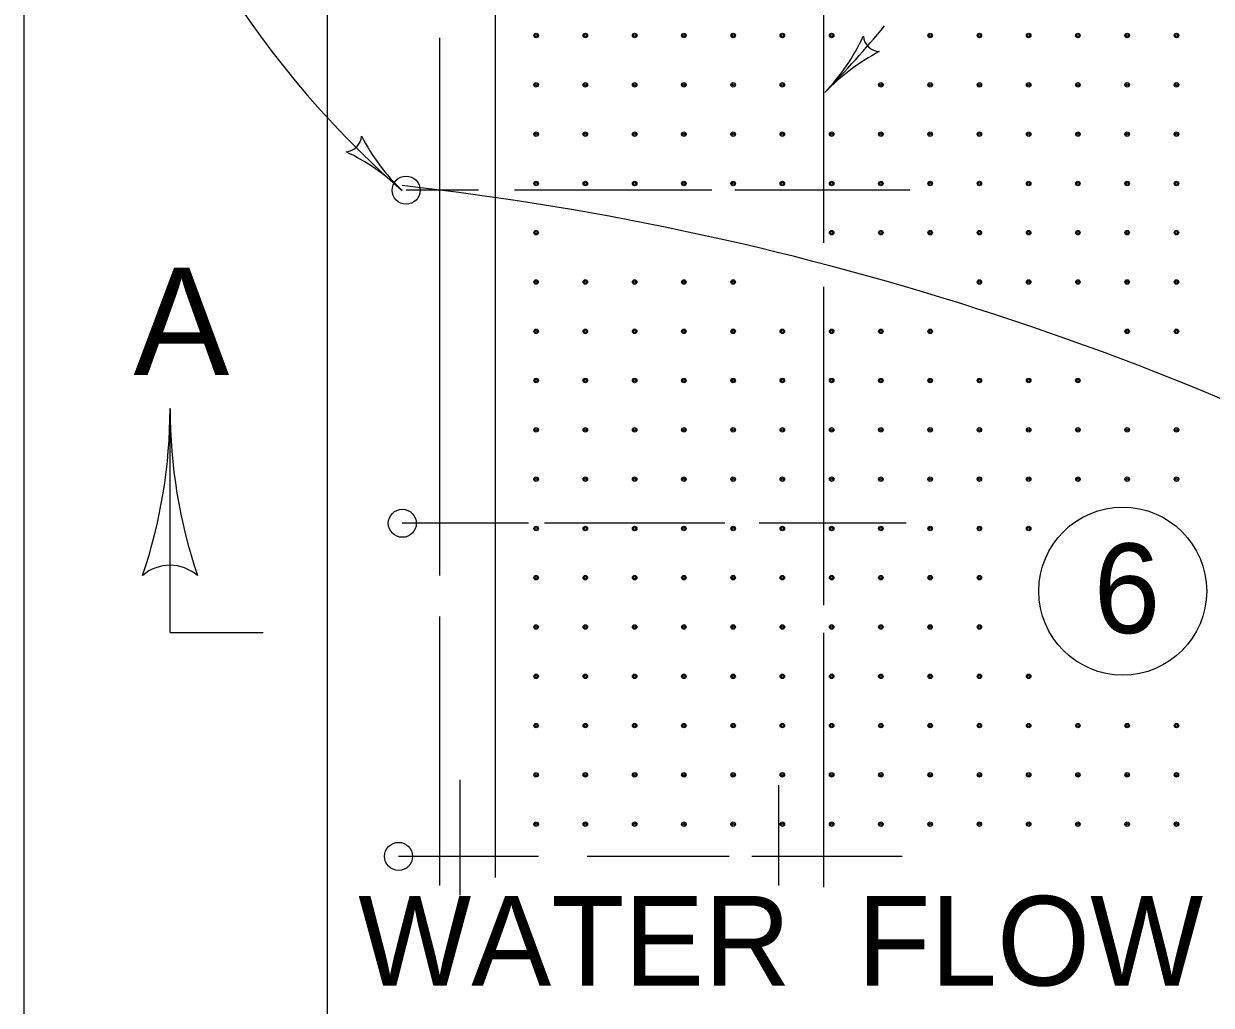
# Model space of a CAD drawing. Extents: x 1007 to 1035.5, y 1000.5 to 1021.5.
# Drawn here: x 1007 to 1009.652, y 1016.705 to 1018.896 of the extents above; entities that cross this region are included whole.
import ezdxf

# ---------------------------------------------------------------- set-up
doc = ezdxf.new("R2010")
doc.units = 0
for name, color, linetype in [('Level 1', 7, 'Continuous'), ('Level 10', 7, 'Continuous'), ('Level 11', 7, 'Continuous'), ('Level 2', 7, 'Continuous'), ('Level 5', 7, 'Continuous')]:
    doc.layers.add(name, color=color, linetype=linetype)

msp = doc.modelspace()

# ---------------------------------------------------------------- linework, layer by layer
at = {"layer": 'Level 1'}
for p, q in [((1007.6784, 1013.5641), (1007.6784, 1019.8141)), ((1008.0534, 1016.9903), (1008.0534, 1019.4391)), ((1007.3268, 1017.5371), (1007.3268, 1018.0371)), ((1007.3268, 1017.5371), (1007.5346, 1017.5371))]:
    msp.add_line(p, q, dxfattribs=at)
for centre, radius in [((1008.1442, 1018.8695), 0.005), ((1008.1442, 1018.8695), 0.0025), ((1008.2542, 1018.8695), 0.005), ((1008.2542, 1018.8695), 0.0025), ((1008.3642, 1018.8695), 0.005), ((1008.3642, 1018.8695), 0.0025), ((1008.4742, 1018.8695), 0.005), ((1008.4742, 1018.8695), 0.0025), ((1008.5842, 1018.8695), 0.005), ((1008.5842, 1018.8695), 0.0025), ((1008.6942, 1018.8695), 0.005), ((1008.6942, 1018.8695), 0.0025), ((1008.8042, 1018.8695), 0.005), ((1008.8042, 1018.8695), 0.0025), ((1009.0242, 1018.8695), 0.005), ((1009.0242, 1018.8695), 0.0025), ((1009.1342, 1018.8695), 0.005), ((1009.1342, 1018.8695), 0.0025), ((1009.2442, 1018.8695), 0.005), ((1009.2442, 1018.8695), 0.0025), ((1009.3542, 1018.8695), 0.005), ((1009.3542, 1018.8695), 0.0025), ((1009.4642, 1018.8695), 0.005), ((1009.4642, 1018.8695), 0.0025), ((1009.5742, 1018.8695), 0.005), ((1009.5742, 1018.8695), 0.0025), ((1008.1442, 1018.7595), 0.005), ((1008.2542, 1018.7595), 0.005), ((1008.3642, 1018.7595), 0.005), ((1008.4742, 1018.7595), 0.005), ((1008.5842, 1018.7595), 0.005), ((1008.6942, 1018.7595), 0.005), ((1008.9142, 1018.7595), 0.005), ((1009.0242, 1018.7595), 0.005), ((1009.1342, 1018.7595), 0.005), ((1009.2442, 1018.7595), 0.005), ((1009.3542, 1018.7595), 0.005), ((1009.4642, 1018.7595), 0.005), ((1009.5742, 1018.7595), 0.005), ((1008.1442, 1018.7595), 0.0025), ((1008.2542, 1018.7595), 0.0025), ((1008.3642, 1018.7595), 0.0025), ((1008.4742, 1018.7595), 0.0025), ((1008.5842, 1018.7595), 0.0025), ((1008.6942, 1018.7595), 0.0025), ((1008.9142, 1018.7595), 0.0025), ((1009.0242, 1018.7595), 0.0025), ((1009.1342, 1018.7595), 0.0025), ((1009.2442, 1018.7595), 0.0025), ((1009.3542, 1018.7595), 0.0025), ((1009.4642, 1018.7595), 0.0025), ((1009.5742, 1018.7595), 0.0025), ((1008.1442, 1018.6495), 0.005), ((1008.1442, 1018.6495), 0.0025), ((1008.2542, 1018.6495), 0.005), ((1008.2542, 1018.6495), 0.0025), ((1008.3642, 1018.6495), 0.005), ((1008.3642, 1018.6495), 0.0025), ((1008.4742, 1018.6495), 0.005), ((1008.4742, 1018.6495), 0.0025), ((1008.5842, 1018.6495), 0.005), ((1008.5842, 1018.6495), 0.0025), ((1008.6942, 1018.6495), 0.005), ((1008.6942, 1018.6495), 0.0025), ((1008.8042, 1018.6495), 0.005), ((1008.8042, 1018.6495), 0.0025), ((1008.9142, 1018.6495), 0.005), ((1008.9142, 1018.6495), 0.0025), ((1009.0242, 1018.6495), 0.005), ((1009.0242, 1018.6495), 0.0025), ((1009.1342, 1018.6495), 0.005), ((1009.1342, 1018.6495), 0.0025), ((1009.2442, 1018.6495), 0.005), ((1009.2442, 1018.6495), 0.0025), ((1009.3542, 1018.6495), 0.005), ((1009.3542, 1018.6495), 0.0025), ((1009.4642, 1018.6495), 0.005), ((1009.4642, 1018.6495), 0.0025), ((1009.5742, 1018.6495), 0.005), ((1009.5742, 1018.6495), 0.0025), ((1008.1442, 1018.5395), 0.005), ((1008.1442, 1018.5395), 0.0025), ((1008.2542, 1018.5395), 0.005), ((1008.2542, 1018.5395), 0.0025), ((1008.3642, 1018.5395), 0.005), ((1008.3642, 1018.5395), 0.0025), ((1008.4742, 1018.5395), 0.005), ((1008.4742, 1018.5395), 0.0025), ((1008.5842, 1018.5395), 0.005), ((1008.5842, 1018.5395), 0.0025), ((1008.6942, 1018.5395), 0.005), ((1008.6942, 1018.5395), 0.0025), ((1008.8042, 1018.5395), 0.005), ((1008.8042, 1018.5395), 0.0025), ((1008.9142, 1018.5395), 0.005), ((1008.9142, 1018.5395), 0.0025), ((1009.0242, 1018.5395), 0.005), ((1009.0242, 1018.5395), 0.0025), ((1009.1342, 1018.5395), 0.005), ((1009.1342, 1018.5395), 0.0025), ((1009.2442, 1018.5395), 0.005), ((1009.2442, 1018.5395), 0.0025), ((1009.3542, 1018.5395), 0.005), ((1009.3542, 1018.5395), 0.0025), ((1009.4642, 1018.5395), 0.005), ((1009.4642, 1018.5395), 0.0025), ((1009.5742, 1018.5395), 0.005), ((1009.5742, 1018.5395), 0.0025), ((1008.1442, 1018.4295), 0.005), ((1008.1442, 1018.4295), 0.0025), ((1008.8042, 1018.4295), 0.005), ((1008.8042, 1018.4295), 0.0025), ((1008.9142, 1018.4295), 0.005), ((1008.9142, 1018.4295), 0.0025), ((1009.0242, 1018.4295), 0.005), ((1009.0242, 1018.4295), 0.0025), ((1009.1342, 1018.4295), 0.005), ((1009.1342, 1018.4295), 0.0025), ((1009.2442, 1018.4295), 0.005), ((1009.2442, 1018.4295), 0.0025), ((1009.3542, 1018.4295), 0.005), ((1009.3542, 1018.4295), 0.0025), ((1009.4642, 1018.4295), 0.005), ((1009.4642, 1018.4295), 0.0025), ((1009.5742, 1018.4295), 0.005), ((1009.5742, 1018.4295), 0.0025), ((1008.1442, 1018.3195), 0.005), ((1008.1442, 1018.3195), 0.0025), ((1008.2542, 1018.3195), 0.005), ((1008.2542, 1018.3195), 0.0025), ((1008.3642, 1018.3195), 0.005), ((1008.3642, 1018.3195), 0.0025), ((1008.4742, 1018.3195), 0.005), ((1008.4742, 1018.3195), 0.0025), ((1008.5842, 1018.3195), 0.005), ((1008.5842, 1018.3195), 0.0025), ((1009.1342, 1018.3195), 0.005), ((1009.1342, 1018.3195), 0.0025), ((1009.2442, 1018.3195), 0.005), ((1009.2442, 1018.3195), 0.0025), ((1009.3542, 1018.3195), 0.005), ((1009.3542, 1018.3195), 0.0025), ((1009.4642, 1018.3195), 0.005), ((1009.4642, 1018.3195), 0.0025), ((1009.5742, 1018.3195), 0.005), ((1009.5742, 1018.3195), 0.0025), ((1008.1442, 1018.2095), 0.005), ((1008.1442, 1018.2095), 0.0025), ((1008.2542, 1018.2095), 0.005), ((1008.2542, 1018.2095), 0.0025), ((1008.3642, 1018.2095), 0.005), ((1008.3642, 1018.2095), 0.0025), ((1008.4742, 1018.2095), 0.005), ((1008.4742, 1018.2095), 0.0025), ((1008.5842, 1018.2095), 0.005), ((1008.5842, 1018.2095), 0.0025), ((1008.6942, 1018.2095), 0.005), ((1008.6942, 1018.2095), 0.0025), ((1008.8042, 1018.2095), 0.005), ((1008.8042, 1018.2095), 0.0025), ((1008.9142, 1018.2095), 0.005), ((1008.9142, 1018.2095), 0.0025), ((1009.0242, 1018.2095), 0.005), ((1009.0242, 1018.2095), 0.0025), ((1009.4642, 1018.2095), 0.005), ((1009.4642, 1018.2095), 0.0025), ((1009.5742, 1018.2095), 0.005), ((1009.5742, 1018.2095), 0.0025), ((1008.1442, 1018.0995), 0.005), ((1008.1442, 1018.0995), 0.0025), ((1008.2542, 1018.0995), 0.005), ((1008.2542, 1018.0995), 0.0025), ((1008.3642, 1018.0995), 0.005), ((1008.3642, 1018.0995), 0.0025), ((1008.4742, 1018.0995), 0.005), ((1008.4742, 1018.0995), 0.0025), ((1008.5842, 1018.0995), 0.005), ((1008.5842, 1018.0995), 0.0025), ((1008.6942, 1018.0995), 0.005), ((1008.6942, 1018.0995), 0.0025), ((1008.8042, 1018.0995), 0.005), ((1008.8042, 1018.0995), 0.0025), ((1008.9142, 1018.0995), 0.005), ((1008.9142, 1018.0995), 0.0025), ((1009.0242, 1018.0995), 0.005), ((1009.0242, 1018.0995), 0.0025), ((1009.1342, 1018.0995), 0.005), ((1009.1342, 1018.0995), 0.0025), ((1009.2442, 1018.0995), 0.005), ((1009.2442, 1018.0995), 0.0025), ((1009.3542, 1018.0995), 0.005), ((1009.3542, 1018.0995), 0.0025), ((1008.1442, 1017.9895), 0.005), ((1008.1442, 1017.9895), 0.0025), ((1008.2542, 1017.9895), 0.005), ((1008.2542, 1017.9895), 0.0025), ((1008.3642, 1017.9895), 0.005), ((1008.3642, 1017.9895), 0.0025), ((1008.4742, 1017.9895), 0.005), ((1008.4742, 1017.9895), 0.0025), ((1008.5842, 1017.9895), 0.005), ((1008.5842, 1017.9895), 0.0025), ((1008.6942, 1017.9895), 0.005), ((1008.6942, 1017.9895), 0.0025), ((1008.8042, 1017.9895), 0.005), ((1008.8042, 1017.9895), 0.0025), ((1008.9142, 1017.9895), 0.005), ((1008.9142, 1017.9895), 0.0025), ((1009.0242, 1017.9895), 0.005), ((1009.0242, 1017.9895), 0.0025), ((1009.1342, 1017.9895), 0.005), ((1009.1342, 1017.9895), 0.0025), ((1009.2442, 1017.9895), 0.005), ((1009.2442, 1017.9895), 0.0025), ((1009.3542, 1017.9895), 0.005), ((1009.3542, 1017.9895), 0.0025), ((1009.4642, 1017.9895), 0.005), ((1009.4642, 1017.9895), 0.0025), ((1009.5742, 1017.9895), 0.005), ((1009.5742, 1017.9895), 0.0025), ((1008.1442, 1017.8795), 0.005), ((1008.1442, 1017.8795), 0.0025), ((1008.2542, 1017.8795), 0.005), ((1008.2542, 1017.8795), 0.0025), ((1008.3642, 1017.8795), 0.005), ((1008.3642, 1017.8795), 0.0025), ((1008.4742, 1017.8795), 0.005), ((1008.4742, 1017.8795), 0.0025), ((1008.5842, 1017.8795), 0.005), ((1008.5842, 1017.8795), 0.0025), ((1008.6942, 1017.8795), 0.005), ((1008.6942, 1017.8795), 0.0025), ((1008.8042, 1017.8795), 0.005), ((1008.8042, 1017.8795), 0.0025), ((1008.9142, 1017.8795), 0.005), ((1008.9142, 1017.8795), 0.0025), ((1009.0242, 1017.8795), 0.005), ((1009.0242, 1017.8795), 0.0025), ((1009.1342, 1017.8795), 0.005), ((1009.1342, 1017.8795), 0.0025), ((1009.2442, 1017.8795), 0.005), ((1009.2442, 1017.8795), 0.0025), ((1009.3542, 1017.8795), 0.005), ((1009.3542, 1017.8795), 0.0025), ((1009.4642, 1017.8795), 0.005), ((1009.4642, 1017.8795), 0.0025), ((1009.5742, 1017.8795), 0.005), ((1009.5742, 1017.8795), 0.0025), ((1009.4542, 1017.6296), 0.1875), ((1008.1442, 1017.7695), 0.005), ((1008.1442, 1017.7695), 0.0025), ((1008.2542, 1017.7695), 0.005), ((1008.2542, 1017.7695), 0.0025), ((1008.3642, 1017.7695), 0.005), ((1008.3642, 1017.7695), 0.0025), ((1008.4742, 1017.7695), 0.005), ((1008.4742, 1017.7695), 0.0025), ((1008.5842, 1017.7695), 0.005), ((1008.5842, 1017.7695), 0.0025), ((1008.6942, 1017.7695), 0.005), ((1008.6942, 1017.7695), 0.0025), ((1008.8042, 1017.7695), 0.005), ((1008.8042, 1017.7695), 0.0025), ((1008.9142, 1017.7695), 0.005), ((1008.9142, 1017.7695), 0.0025), ((1009.0242, 1017.7695), 0.005), ((1009.0242, 1017.7695), 0.0025), ((1009.1342, 1017.7695), 0.005), ((1009.1342, 1017.7695), 0.0025), ((1009.2442, 1017.7695), 0.005), ((1009.2442, 1017.7695), 0.0025), ((1008.1442, 1017.6595), 0.005), ((1008.1442, 1017.6595), 0.0025), ((1008.2542, 1017.6595), 0.005), ((1008.2542, 1017.6595), 0.0025), ((1008.3642, 1017.6595), 0.005), ((1008.3642, 1017.6595), 0.0025), ((1008.4742, 1017.6595), 0.005), ((1008.4742, 1017.6595), 0.0025), ((1008.5842, 1017.6595), 0.005), ((1008.5842, 1017.6595), 0.0025), ((1008.6942, 1017.6595), 0.005), ((1008.6942, 1017.6595), 0.0025), ((1008.8042, 1017.6595), 0.005), ((1008.8042, 1017.6595), 0.0025), ((1008.9142, 1017.6595), 0.005), ((1008.9142, 1017.6595), 0.0025), ((1009.0242, 1017.6595), 0.005), ((1009.0242, 1017.6595), 0.0025), ((1009.1342, 1017.6595), 0.005), ((1009.1342, 1017.6595), 0.0025), ((1008.1442, 1017.5495), 0.005), ((1008.1442, 1017.5495), 0.0025), ((1008.2542, 1017.5495), 0.005), ((1008.2542, 1017.5495), 0.0025), ((1008.3642, 1017.5495), 0.005), ((1008.3642, 1017.5495), 0.0025), ((1008.4742, 1017.5495), 0.005), ((1008.4742, 1017.5495), 0.0025), ((1008.5842, 1017.5495), 0.005), ((1008.5842, 1017.5495), 0.0025), ((1008.6942, 1017.5495), 0.005), ((1008.6942, 1017.5495), 0.0025), ((1008.8042, 1017.5495), 0.005), ((1008.8042, 1017.5495), 0.0025), ((1008.9142, 1017.5495), 0.005), ((1008.9142, 1017.5495), 0.0025), ((1009.0242, 1017.5495), 0.005), ((1009.0242, 1017.5495), 0.0025), ((1009.1342, 1017.5495), 0.005), ((1009.1342, 1017.5495), 0.0025), ((1008.1442, 1017.4395), 0.005), ((1008.1442, 1017.4395), 0.0025), ((1008.2542, 1017.4395), 0.005), ((1008.2542, 1017.4395), 0.0025), ((1008.3642, 1017.4395), 0.005), ((1008.3642, 1017.4395), 0.0025), ((1008.4742, 1017.4395), 0.005), ((1008.4742, 1017.4395), 0.0025), ((1008.5842, 1017.4395), 0.005), ((1008.5842, 1017.4395), 0.0025), ((1008.6942, 1017.4395), 0.005), ((1008.6942, 1017.4395), 0.0025), ((1008.8042, 1017.4395), 0.005), ((1008.8042, 1017.4395), 0.0025), ((1008.9142, 1017.4395), 0.005), ((1008.9142, 1017.4395), 0.0025), ((1009.0242, 1017.4395), 0.005), ((1009.0242, 1017.4395), 0.0025), ((1009.1342, 1017.4395), 0.005), ((1009.1342, 1017.4395), 0.0025), ((1009.2442, 1017.4395), 0.005), ((1009.2442, 1017.4395), 0.0025), ((1008.1442, 1017.3295), 0.005), ((1008.2542, 1017.3295), 0.005), ((1008.3642, 1017.3295), 0.005), ((1008.4742, 1017.3295), 0.005), ((1008.5842, 1017.3295), 0.005), ((1008.6942, 1017.3295), 0.005), ((1008.8042, 1017.3295), 0.005), ((1008.9142, 1017.3295), 0.005), ((1009.0242, 1017.3295), 0.005), ((1009.1342, 1017.3295), 0.005), ((1009.2442, 1017.3295), 0.005), ((1009.3542, 1017.3295), 0.005), ((1009.4642, 1017.3295), 0.005), ((1009.5742, 1017.3295), 0.005), ((1008.1442, 1017.3295), 0.0025), ((1008.2542, 1017.3295), 0.0025), ((1008.3642, 1017.3295), 0.0025), ((1008.4742, 1017.3295), 0.0025), ((1008.5842, 1017.3295), 0.0025), ((1008.6942, 1017.3295), 0.0025), ((1008.8042, 1017.3295), 0.0025), ((1008.9142, 1017.3295), 0.0025), ((1009.0242, 1017.3295), 0.0025), ((1009.1342, 1017.3295), 0.0025), ((1009.2442, 1017.3295), 0.0025), ((1009.3542, 1017.3295), 0.0025), ((1009.4642, 1017.3295), 0.0025), ((1009.5742, 1017.3295), 0.0025), ((1008.1442, 1017.2195), 0.005), ((1008.1442, 1017.2195), 0.0025), ((1008.2542, 1017.2195), 0.005), ((1008.2542, 1017.2195), 0.0025), ((1008.3642, 1017.2195), 0.005), ((1008.3642, 1017.2195), 0.0025), ((1008.4742, 1017.2195), 0.005), ((1008.4742, 1017.2195), 0.0025), ((1008.5842, 1017.2195), 0.005), ((1008.5842, 1017.2195), 0.0025), ((1008.6942, 1017.2195), 0.005), ((1008.6942, 1017.2195), 0.0025), ((1008.8042, 1017.2195), 0.005), ((1008.8042, 1017.2195), 0.0025), ((1008.9142, 1017.2195), 0.005), ((1008.9142, 1017.2195), 0.0025), ((1009.0242, 1017.2195), 0.005), ((1009.0242, 1017.2195), 0.0025), ((1009.1342, 1017.2195), 0.005), ((1009.1342, 1017.2195), 0.0025), ((1009.2442, 1017.2195), 0.005), ((1009.2442, 1017.2195), 0.0025), ((1009.3542, 1017.2195), 0.005), ((1009.3542, 1017.2195), 0.0025), ((1009.4642, 1017.2195), 0.005), ((1009.4642, 1017.2195), 0.0025), ((1009.5742, 1017.2195), 0.005), ((1009.5742, 1017.2195), 0.0025), ((1008.1442, 1017.1095), 0.005), ((1008.1442, 1017.1095), 0.0025), ((1008.2542, 1017.1095), 0.005), ((1008.2542, 1017.1095), 0.0025), ((1008.3642, 1017.1095), 0.005), ((1008.3642, 1017.1095), 0.0025), ((1008.4742, 1017.1095), 0.005), ((1008.4742, 1017.1095), 0.0025), ((1008.5842, 1017.1095), 0.005), ((1008.5842, 1017.1095), 0.0025), ((1008.6942, 1017.1095), 0.005), ((1008.6942, 1017.1095), 0.0025), ((1008.8042, 1017.1095), 0.005), ((1008.8042, 1017.1095), 0.0025), ((1008.9142, 1017.1095), 0.005), ((1008.9142, 1017.1095), 0.0025), ((1009.0242, 1017.1095), 0.005), ((1009.0242, 1017.1095), 0.0025), ((1009.1342, 1017.1095), 0.005), ((1009.1342, 1017.1095), 0.0025), ((1009.2442, 1017.1095), 0.005), ((1009.2442, 1017.1095), 0.0025), ((1009.3542, 1017.1095), 0.005), ((1009.3542, 1017.1095), 0.0025), ((1009.4642, 1017.1095), 0.005), ((1009.4642, 1017.1095), 0.0025), ((1009.5742, 1017.1095), 0.005), ((1009.5742, 1017.1095), 0.0025)]:
    msp.add_circle(centre, radius, dxfattribs=at)
for centre, radius, start, end in [((1006.1617, 1018.0371), 1.165, 341.3472, 359.9939), ((1008.4918, 1018.0371), 1.165, 179.9878, 180), ((1008.4918, 1018.0371), 1.165, 180, 198.6688), ((1007.3266, 1017.5941), 0.0932, 48.7746, 130.8913)]:
    msp.add_arc(centre, radius, start, end, dxfattribs=at)
at = {"layer": 'Level 10'}
msp.add_line((1007, 1021.5), (1007, 1000.5), dxfattribs=at)
at = {"layer": 'Level 11'}
msp.add_lwpolyline([(1007, 1000.5), (1035.5, 1000.5), (1035.5, 1021.5), (1007, 1021.5)], close=True, dxfattribs=at)
at = {"layer": 'Level 2'}
for p, q in [((1008.7865, 1018.4067), (1008.7865, 1019.0583)), ((1007.9293, 1017.6646), (1007.9293, 1018.8645)), ((1007.8538, 1018.5244), (1007.8538, 1018.5244)), ((1008.0153, 1018.5244), (1007.8538, 1018.5244)), ((1008.5369, 1018.5244), (1008.0962, 1018.5244)), ((1008.9788, 1018.5244), (1008.588, 1018.5244)), ((1008.7865, 1017.5986), (1008.7865, 1018.3088)), ((1007.8454, 1017.781), (1007.8454, 1017.781)), ((1007.8454, 1017.781), (1007.8454, 1017.781)), ((1008.127, 1017.781), (1007.8454, 1017.781)), ((1008.5657, 1017.781), (1008.1633, 1017.781)), ((1008.9704, 1017.781), (1008.6423, 1017.781)), ((1007.9293, 1016.9723), (1007.9293, 1017.573)), ((1008.7865, 1016.9687), (1008.7865, 1017.5368)), ((1007.9749, 1016.9507), (1007.9749, 1017.2086)), ((1008.6864, 1016.9723), (1008.6864, 1017.1966)), ((1007.837, 1017.0376), (1007.837, 1017.0376)), ((1007.837, 1017.0376), (1007.837, 1017.0376)), ((1007.837, 1017.0376), (1007.837, 1017.0376)), ((1008.1493, 1017.0376), (1007.837, 1017.0376)), ((1008.5752, 1017.0376), (1008.2579, 1017.0376)), ((1008.962, 1017.0376), (1008.6263, 1017.0376))]:
    msp.add_line(p, q, dxfattribs=at)
for centre in [(1007.8539, 1018.5244), (1007.8454, 1017.781), (1007.837, 1017.0376)]:
    msp.add_circle(centre, 0.0313, dxfattribs=at)
at = {"layer": 'Level 5'}
for centre, radius, start, end in [((1009.2571, 1020.135), 2.1429, 157.1211, 228.7715), ((1006.9224, 1020.5561), 2.6025, 315.8272, 320.2243), ((1008.4505, 1019.0669), 0.4687, 316.2229, 334.8917), ((1008.9124, 1018.8713), 0.0375, 184.9975, 267.1142), ((1009.1275, 1018.4183), 0.4687, 117.57, 136.2168), ((1008.4505, 1019.0669), 0.4687, 316.2107, 316.2229), ((1007.7168, 1018.6474), 0.0375, 274.7175, 356.8342), ((1008.1708, 1018.8603), 0.4687, 207.29, 225.9367), ((1007.5189, 1018.1866), 0.4687, 45.9429, 64.6116), ((1007.1007, 1011.9174), 6.6589, 60.22462, 83.58423), ((1007.5189, 1018.1866), 0.4687, 45.9306, 45.9429)]:
    msp.add_arc(centre, radius, start, end, dxfattribs=at)

# ---------------------------------------------------------------- texts
at = {"layer": 'Level 1'}
for s, height, p in [('A', 0.24, (1007.245, 1018.1117)), ('6', 0.2, (1009.3893, 1017.536)), ('WATER  FLOW', 0.2, (1007.747, 1016.7493))]:
    msp.add_text(s, height=height, dxfattribs=at).set_placement(p)

doc.saveas('drawing.dxf')
